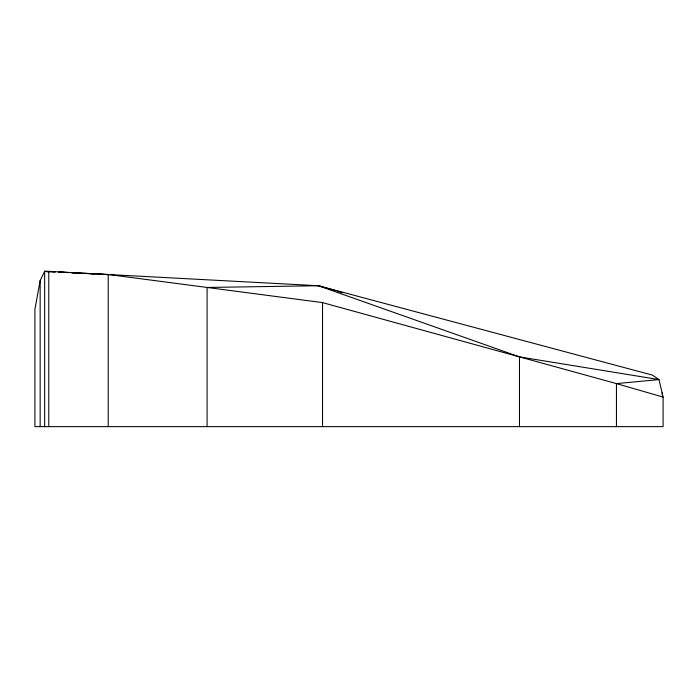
<?xml version="1.0" encoding="UTF-8"?>
<svg xmlns="http://www.w3.org/2000/svg" width="698" height="698" viewBox="0 0 698 698"><rect width="100%" height="100%" fill="white"/><g stroke="black" fill="none" stroke-linecap="round" stroke-linejoin="round"><path stroke-width="1.05" d="M40.152 280.596L34.9 309.336L34.9 426.635L663.1 426.635L663.1 397.075L658.982 379.59L652.447 375.123L318.41 285.735L48.773 271.365L44.655 271.365L40.152 280.596L40.152 426.635M335.162 290.595L318.41 285.735L207.088 287.463L207.088 426.635M55.43 271.897L44.655 271.365L44.655 426.635M58.658 272.054L69.434 272.586M71.589 272.691L108.225 274.489L322.528 302.609L616.447 383.603L663.1 397.075M54.435 271.88L44.655 271.365L48.965 271.932M58.78 272.107L67.47 272.56M71.815 272.796L80.506 273.25M84.851 273.476L94.623 273.991M97.886 274.157L107.667 274.672M318.41 285.735L519.486 356.887L658.982 379.59L616.447 383.603L616.447 426.635M337.256 291.206L342.491 292.724M662.201 392.791L662.201 394.902M519.486 356.887L519.486 426.635M322.528 302.609L322.528 426.635M108.225 274.489L108.225 426.635M48.773 271.365L48.773 426.635"/></g></svg>
